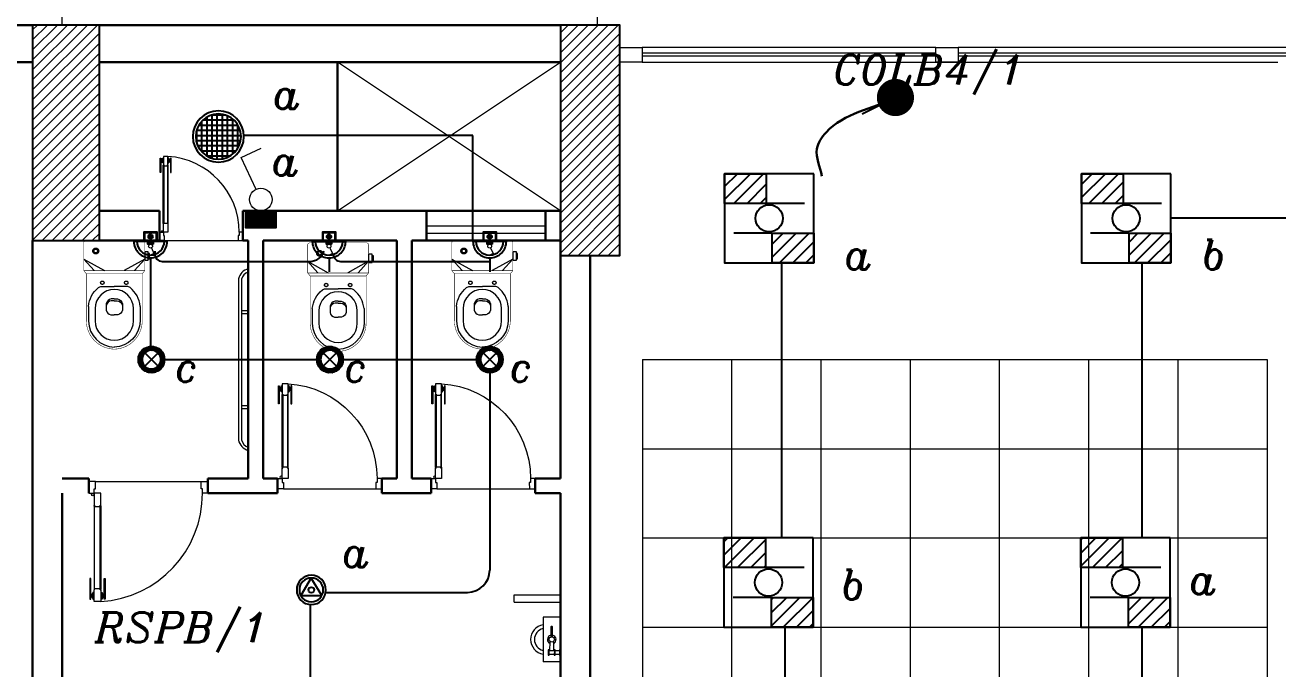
# Model space of a CAD drawing. Extents: x 990 to 1091, y 469 to 823.
# Drawn here: x 1013.94 to 1022.37, y 626.58 to 630.91 of the extents above; entities that cross this region are included whole.
import ezdxf

# ---------------------------------------------------------------- set-up
doc = ezdxf.new("R2010")
doc.units = 0
doc.header["$MEASUREMENT"] = 0
for name, pattern in [('CENTERX2', [4, 2.5, -0.5, 0.5, -0.5]), ('DASHED', [19.05, 12.7, -6.35]), ('DASHED2', [0.375, 0.25, -0.125])]:
    doc.linetypes.add(name, pattern=pattern)
doc.layers.get('0').update_dxf_attribs({"color": 252, "linetype": 'CONTINUOUS', "lineweight": 30})
for name, color, linetype, lineweight in [('axis', 252, 'CENTERX2', 5), ('Column', 252, 'CONTINUOUS', 25), ('DOOR', 252, 'CONTINUOUS', 9), ('elev', 252, 'CONTINUOUS', 9), ('Elevation', 252, 'CONTINUOUS', 18), ('Furn', 252, 'CONTINUOUS', 9), ('hatch', 252, 'CONTINUOUS', 9), ('LIGHT 2', 252, 'CONTINUOUS', 9), ('Wall', 252, 'CONTINUOUS', 30), ('WINDOW', 252, 'CONTINUOUS', 5)]:
    doc.layers.add(name, color=color, linetype=linetype, lineweight=lineweight)
for name, color, linetype in [('E-LIGHTING', 2, 'CONTINUOUS'), ('E-SWITCHES', 4, 'CONTINUOUS'), ('E-WIRING', 3, 'CONTINUOUS'), ('TEXT-ELC', 3, 'CONTINUOUS')]:
    doc.layers.add(name, color=color, linetype=linetype)
doc.styles.add('ROMANS', font='italic8.shx')
doc.dimstyles.get("Standard").update_dxf_attribs({"dimtxt": 0.12, "dimasz": 0.05, "dimexe": 0.18, "dimexo": 0.0625, "dimgap": 0.09, "dimtad": 0, "dimtih": 1, "dimtoh": 1, "dimzin": 0, "dimdsep": 46, "dimtxsty": 'Standard', "dimblk": 'DOT', "dimcen": 0.09, "dimadec": 0, "dimazin": 0, "dimtfac": 1, "dimtofl": 0, "dimtmove": 0, "dimatfit": 3, "dimldrblk": 'DOT', "dimfxl": 1, "dimtolj": 1, "dimtzin": 0, "dimarcsym": 0})
pattern_1 = [(45, (1236.54897, 293.53938), (-0.0336759605, 0.0336759605), [])]

# ---------------------------------------------------------------- blocks, each defined once
blk = doc.blocks.new('gfhh')
at = {"layer": 'Furn'}
for p, q in [((-7.3499, -128.8201), (-7.6484, -128.8426)), ((-7.6396, -128.959), (-7.6484, -128.8426)), ((-7.5659, -128.8715), (-7.6009, -128.8741)), ((-7.6009, -128.8741), (-7.6004, -128.88)), ((-7.6004, -128.88), (-7.5655, -128.8773)), ((-7.5946, -128.8795), (-7.592, -128.9145)), ((-7.5687, -128.9127), (-7.5713, -128.8778)), ((-7.5709, -128.8836), (-7.5082, -128.8789)), ((-7.5063, -128.9021), (-7.5691, -128.9069)), ((-7.5655, -128.8773), (-7.5659, -128.8715)), ((-7.4132, -128.8776), (-7.4784, -128.8825)), ((-7.4775, -128.8941), (-7.4123, -128.8892)), ((-7.3405, -128.9363), (-7.3493, -128.8199)), ((-7.6396, -128.959), (-7.3405, -128.9363)), ((-7.554, -128.9526), (-7.6005, -128.9561)), ((-7.5628, -128.9123), (-7.5978, -128.9149)), ((-7.5978, -128.9149), (-7.5973, -128.9207)), ((-7.5973, -128.9207), (-7.5624, -128.9181)), ((-7.5602, -128.9472), (-7.5952, -128.9498)), ((-7.5915, -128.9203), (-7.5893, -128.9494)), ((-7.566, -128.9476), (-7.5682, -128.9185)), ((-7.5624, -128.9181), (-7.5628, -128.9123))]:
    blk.add_line(p, q, dxfattribs=at)
blk.add_circle((-7.4943, -128.8895), 0.0175, dxfattribs=at)
for centre, radius, start, end in [((-7.4974, -128.8479), 0.1001, 14.03882, 174.74712), ((-7.4974, -128.8479), 0.0751, 17.14602, 171.50722), ((-7.4943, -128.8895), 0.0292, 16.18252, 160.89252), ((-7.4943, -128.8895), 0.0292, 207.15669, 352.88322), ((-7.4128, -128.8834), 0.00584, 274.30622, 94.30622), ((-7.5944, -128.9559), 0.0061, 96.71462, 181.89782), ((-7.56, -128.9533), 0.0061, 6.71462, 91.89782)]:
    blk.add_arc(centre, radius, start, end, dxfattribs=at)
blk = doc.blocks.new('A$C5C187BFD')
at = {"layer": 'Furn'}
for points in [[(0.0335, 0.1794), (0.0584, 0.1794), (0.0584, 0.1897), (0.0335, 0.1897)], [(0.0384, 0.1897), (0.0541, 0.1897), (0.0541, 0.1934), (0.0384, 0.1934)]]:
    blk.add_lwpolyline(points, close=True, dxfattribs=at)
at = {"layer": 'Furn', "const_width": 0.0014}
for points in [[(0.0978, 0.09), (0.0978, 0.1719), (0.0887, 0.1794), (0.0074, 0.1794, 0.463455), (0.0007, 0.1715), (0.0007, 0.09)], [(0.0978, 0.1719), (0.2367, 0.1719, -0.40227), (0.3187, 0.09)], [(0.0978, 0.09), (0.0978, 0.0082), (0.0887, 0.0007), (0.0074, 0.0007, -0.463455), (0.0007, 0.0086), (0.0007, 0.09)], [(0.0978, 0.0082), (0.2367, 0.0082, 0.40227), (0.3187, 0.09)]]:
    blk.add_lwpolyline(points, format="xyb", dxfattribs=at)
at = {"layer": 'Furn'}
for points in [[(0.0887, 0.1491), (0.0547, 0.1794), (0.0887, 0.1188)], [(0.1962, 0.1139), (0.1962, 0.114)], [(0.0887, 0.031), (0.0547, 0.0007), (0.0887, 0.0613)], [(0.1962, 0.0662), (0.1962, 0.0661)]]:
    blk.add_lwpolyline(points, dxfattribs=at)
at = {"layer": 'Furn', "const_width": 0.0014}
for points in [[(0.0887, 0.1794), (0.0887, 0.09)], [(0.0887, 0.0007), (0.0887, 0.09)]]:
    blk.add_lwpolyline(points, dxfattribs=at)
at = {"layer": 'Furn'}
for points in [[(0.1933, 0.1658, 0.198896), (0.1382, 0.1363, 0.197766), (0.1352, 0.1272), (0.1352, 0.09)], [(0.1933, 0.1658), (0.2366, 0.1658, -0.402045), (0.3125, 0.0899)], [(0.1717, 0.09), (0.1717, 0.0991, -0.300542), (0.1858, 0.1136), (0.2044, 0.1136, -0.297055), (0.2185, 0.1002), (0.2185, 0.09)], [(0.1769, 0.09), (0.1769, 0.0987, -0.279178), (0.1895, 0.1136, -1.386683)], [(0.1933, 0.0143, -0.198896), (0.1382, 0.0438, -0.197766), (0.1352, 0.0529), (0.1352, 0.09)], [(0.1717, 0.09), (0.1717, 0.081, 0.300542), (0.1858, 0.0665), (0.2044, 0.0665, 0.297055), (0.2185, 0.0798), (0.2185, 0.09)], [(0.1769, 0.09), (0.1769, 0.0813, 0.279178), (0.1895, 0.0665, 1.386683)], [(0.1933, 0.0143), (0.2366, 0.0143, 0.402045), (0.3125, 0.0902)]]:
    blk.add_lwpolyline(points, format="xyb", dxfattribs=at)
blk.add_lwpolyline([(0.2, 0.0338), (0.2362, 0.0338, 1), (0.2362, 0.1462), (0.2, 0.1462, 1)], format="xyb", close=True, dxfattribs=at)
at = {"layer": 'Furn', "linetype": 'DASHED2'}
for centre, radius in [((0.1241, 0.1251), 0.00494), ((0.0312, 0.0358), 0.00853), ((0.0312, 0.0358), 0.00538), ((0.1241, 0.055), 0.00494)]:
    blk.add_circle(centre, radius, dxfattribs=at)
blk = doc.blocks.new('d5')
at = {"layer": 'DOOR'}
for p, q in [((94.4132, -72.6216), (94.4132, -72.0617)), ((94.4171, -72.0617), (94.4171, -72.6216)), ((94.4545, -72.0617), (94.4545, -72.6216)), ((94.4584, -72.6216), (94.4584, -72.0617)), ((94.4491, -72.7861), (93.738, -72.7861))]:
    blk.add_line(p, q, dxfattribs=at)
for points in [[(94.3909, -72.1329), (94.3845, -72.1329), (94.3845, -71.995), (94.3909, -71.995)], [(94.4002, -72.0093), (94.3951, -72.0093), (94.3951, -72.0255), (94.4002, -72.0255)], [(94.4545, -72.0573), (94.4545, -72.0661), (94.4171, -72.0661), (94.4171, -72.0573), (94.4136, -72.0573), (94.4136, -71.9773), (94.4136, -71.9773), (94.458, -71.9773), (94.458, -72.0573)], [(94.4713, -72.0093), (94.4765, -72.0093), (94.4765, -72.0255), (94.4713, -72.0255)], [(94.4807, -72.1329), (94.4871, -72.1329), (94.4871, -71.995), (94.4807, -71.995)], [(94.4545, -72.6261), (94.4545, -72.6172), (94.4171, -72.6172), (94.4171, -72.6261), (94.4136, -72.6261), (94.4136, -72.7061), (94.4136, -72.7061), (94.458, -72.7061), (94.458, -72.6261)], [(93.6936, -72.7861), (93.6936, -72.7061), (93.7292, -72.7061), (93.7292, -72.7364), (93.7381, -72.7364), (93.738, -72.7861)], [(94.4936, -72.7861), (94.4936, -72.7061), (94.458, -72.7061), (94.458, -72.7364), (94.4491, -72.7364), (94.4491, -72.7861)]]:
    blk.add_lwpolyline(points, close=True, dxfattribs=at)
for points in [[(94.3909, -72.0095, -1), (94.3951, -72.0095), (94.3951, -72.0095), (94.3951, -72.0252), (94.3951, -72.0252, -1), (94.3909, -72.0252), (94.3909, -72.0252)], [(94.4807, -72.0095, 1), (94.4765, -72.0095), (94.4765, -72.0095), (94.4765, -72.0252), (94.4765, -72.0252, 1), (94.4807, -72.0252), (94.4807, -72.0252)], [(94.4171, -72.0657), (94.4171, -72.0657, -1), (94.4171, -72.0577)], [(94.4545, -72.0657), (94.4545, -72.0657, 1), (94.4545, -72.0577)], [(94.4171, -72.6177), (94.4171, -72.6177, 1), (94.4171, -72.6256)], [(94.4545, -72.6177), (94.4545, -72.6177, -1), (94.4545, -72.6256)]]:
    blk.add_lwpolyline(points, format="xyb", close=True, dxfattribs=at)
for points in [[(94.4047, -72.0312), (94.4002, -72.0312), (94.4002, -72.0036), (94.4047, -72.0036)], [(94.4136, -72.0395), (94.4047, -72.0395), (94.4047, -71.995), (94.4136, -71.995)], [(94.458, -72.0395), (94.4669, -72.0395), (94.4669, -71.995), (94.458, -71.995)], [(94.4669, -72.0312), (94.4713, -72.0312), (94.4713, -72.0036), (94.4669, -72.0036)]]:
    blk.add_lwpolyline(points, dxfattribs=at)
blk.add_circle((94.4669, -72.6972), 0.00889, dxfattribs=at)
blk.add_arc((94.4595, -72.7061), 0.7302, 93.60232, 180, dxfattribs=at)
blk = doc.blocks.new('A$C11ED6BD5')
at = {"layer": 'axis', "color": 0, "ltscale": 0.3}
for p, q in [((-43.85, 22.2), (-43.85, 24.2638)), ((-40.25, 22.2), (-40.25, 24.2638))]:
    blk.add_line(p, q, dxfattribs=at)
blk = doc.blocks.new('SOCKET WITH SWITCH')
at = {"layer": 'E-SWITCHES'}
h = blk.add_hatch(dxfattribs=at)
h.set_pattern_fill('ANSI37', scale=0.013169, angle=-0.01096, style=0)
h.set_pattern_definition([(44.98904, (-103.227853, -146.4244675), (-0.00116374538, 0.0011641907), []), (134.98904, (-103.227853, -146.4244675), (-0.0011641907, -0.00116374538), [])])
h.paths.add_polyline_path([(-95.5096, -110.8386, -0.000676), (-95.5096, -110.8386), (-95.528, -110.8386), (-95.528, -110.8597), (-95.4912, -110.8597), (-95.4912, -110.8386)])
blk.add_hatch(color=2, dxfattribs=at).paths.add_polyline_path([(-95.4938, -110.8927, 1), (-95.5254, -110.8927, 1)])
at = {"layer": 'E-SWITCHES', "color": 2}
for p, q in [((-95.5096, -110.7406), (-95.5096, -110.6421)), ((-95.3905, -110.8597), (-95.6287, -110.8597))]:
    blk.add_line(p, q, dxfattribs=at)
at = {"layer": 'E-SWITCHES', "lineweight": 15}
for p, q in [((-95.534, -110.7727), (-95.5096, -110.7612)), ((-95.5155, -110.8121), (-95.534, -110.7727))]:
    blk.add_line(p, q, dxfattribs=at)
at = {"layer": 'E-SWITCHES', "color": 2}
for points in [[(-95.5547, -110.8597), (-95.4645, -110.8597), (-95.4645, -110.9258), (-95.5547, -110.9258)], [(-95.5503, -110.864), (-95.4689, -110.864), (-95.4689, -110.9214), (-95.5503, -110.9214)]]:
    blk.add_lwpolyline(points, close=True, dxfattribs=at)
at = {"layer": 'E-SWITCHES'}
blk.add_lwpolyline([(-95.528, -110.8386), (-95.4912, -110.8386), (-95.4912, -110.8597), (-95.528, -110.8597)], close=True, dxfattribs=at)
at = {"layer": 'E-SWITCHES', "lineweight": 15}
blk.add_circle((-95.5096, -110.8247), 0.0139, dxfattribs=at)
at = {"layer": 'E-SWITCHES', "color": 2}
blk.add_circle((-95.5096, -110.8927), 0.0158, dxfattribs=at)
at = {"layer": 'E-SWITCHES', "color": 7, "linetype": 'DASHED'}
blk.add_arc((-95.5096, -110.8597), 0.1191, 0, 180, dxfattribs=at)
at = {"layer": 'E-SWITCHES', "color": 2}
blk.add_arc((-95.5096, -110.8597), 0.0985, 0, 180, dxfattribs=at)
blk = doc.blocks.new('1X26 W')
at = {"layer": 'E-LIGHTING', "color": 1}
for p, q in [((340715.2, 2316221.7), (340639, 2316096.5)), ((340791.1, 2316096.6), (340715.2, 2316221.4)), ((340639, 2316096.5), (340791.3, 2316096.5))]:
    blk.add_line(p, q, dxfattribs=at)
at = {"layer": 'E-LIGHTING', "color": 7}
blk.add_circle((340715.2, 2316135.9), 20.4, dxfattribs=at)
at = {"layer": 'E-LIGHTING', "color": 3, "extrusion": (0, 0, -1)}
blk.add_ellipse((340715.2, 2316135.9), major_axis=(-74.2, 74.2), ratio=1, start_param=5.497787, end_param=11.780972, dxfattribs=at)
at = {"layer": 'E-LIGHTING', "color": 2, "extrusion": (0, 0, -1)}
blk.add_ellipse((340715.2, 2316135.9), major_axis=(60.6, 60.6), ratio=1, start_param=3.926991, end_param=10.210176, dxfattribs=at)
blk = doc.blocks.new('Spot-26')
at = {"layer": 'E-LIGHTING'}
h = blk.add_hatch(dxfattribs=at)
h.set_pattern_fill('BRSTONE', color=81, scale=0.1, style=0)
h.paths.add_polyline_path([(-0.342, 0, 1), (0.342, 0, 1)])
h.paths.add_polyline_path([(-0.173, -0.173, -0.414214), (-0.173, 0.173, -2.414214)], flags=16)
at = {"layer": 'E-LIGHTING', "color": 2}
for p, q in [((-0.173, 0.173), (0.173, -0.173)), ((-0.173, -0.173), (0.173, 0.173))]:
    blk.add_line(p, q, dxfattribs=at)
at = {"layer": 'E-LIGHTING', "color": 6}
blk.add_circle((0, 0), 0.342, dxfattribs=at)
at = {"layer": 'E-LIGHTING', "color": 1}
for start, end in [(135, 225), (225, 135)]:
    blk.add_arc((0, 0), 0.245, start, end, dxfattribs=at)
blk = doc.blocks.new('SPOT-20')
at = {"layer": 'E-LIGHTING', "linetype": 'Continuous'}
h = blk.add_hatch(dxfattribs=at)
h.set_pattern_fill('ANSI37', scale=0.4, style=0)
h.paths.add_polyline_path([(-0.22, 0, 1), (0.22, 0, 1)])
at = {"layer": 'E-LIGHTING', "color": 1}
blk.add_circle((0, 0), 0.249, dxfattribs=at)
at = {"layer": 'E-LIGHTING', "color": 7}
blk.add_circle((0, 0), 0.22, dxfattribs=at)
blk = doc.blocks.new('_Dot')
at = {"color": 0, "linetype": 'ByBlock', "lineweight": -2}
blk.add_line((-0.5, 0), (-1, 0), dxfattribs=at)
at = {"color": 0, "linetype": 'ByBlock', "const_width": 0.5}
blk.add_lwpolyline([(-0.25, 0, 1), (0.25, 0, 1)], format="xyb", close=True, dxfattribs=at)
blk = doc.blocks.new('E-F-1')
at = {"layer": 'E-LIGHTING', "linetype": 'ByBlock'}
h = blk.add_hatch(dxfattribs=at)
h.set_pattern_fill('ANSI31', color=21, scale=0.5, style=0)
h.paths.add_polyline_path([(-0.02, 0.1), (-0.3, 0.1), (-0.3, 0.3), (-0.02, 0.3)])
h = blk.add_hatch(dxfattribs=at)
h.set_pattern_fill('ANSI31', color=21, scale=0.5, style=0)
h.paths.add_polyline_path([(0.02, -0.1), (0.3, -0.1), (0.3, -0.3), (0.02, -0.3)])
at = {"layer": 'E-LIGHTING', "color": 5}
for p, q in [((0.2385, 0.1), (-0.02, 0.1)), ((0.02, -0.1), (-0.2385, -0.1))]:
    blk.add_line(p, q, dxfattribs=at)
at = {"layer": 'E-LIGHTING', "color": 2, "linetype": 'ByBlock'}
blk.add_lwpolyline([(0.3, 0.3), (-0.3, 0.3), (-0.3, -0.3), (0.3, -0.3)], close=True, dxfattribs=at)
at = {"layer": 'E-LIGHTING', "color": 1, "linetype": 'ByBlock'}
for points in [[(-0.02, 0.1), (-0.3, 0.1), (-0.3, 0.3), (-0.02, 0.3)], [(0.02, -0.1), (0.3, -0.1), (0.3, -0.3), (0.02, -0.3)]]:
    blk.add_lwpolyline(points, close=True, dxfattribs=at)
at = {"layer": 'E-LIGHTING', "color": 2}
blk.add_circle((0, 0), 0.0914, dxfattribs=at)
blk = doc.blocks.new('SW2')
at = {"layer": 'E-SWITCHES'}
h = blk.add_hatch(dxfattribs=at)
h.set_pattern_fill('ANSI37', scale=0.1, style=0)
h.paths.add_polyline_path([(58.558, 270.24, -0.000676), (58.558, 270.24), (58.419, 270.24), (58.419, 270.08), (58.698, 270.08), (58.698, 270.24)])
at = {"layer": 'E-SWITCHES', "lineweight": 15}
for p, q in [((58.373, 270.74), (58.563, 270.83)), ((58.513, 270.442), (58.373, 270.74))]:
    blk.add_line(p, q, dxfattribs=at)
at = {"layer": 'E-SWITCHES'}
blk.add_lwpolyline([(58.419, 270.24), (58.698, 270.24), (58.698, 270.08), (58.419, 270.08)], close=True, dxfattribs=at)
at = {"layer": 'E-SWITCHES', "lineweight": 15}
blk.add_circle((58.558, 270.346), 0.106, dxfattribs=at)

msp = doc.modelspace()

# ---------------------------------------------------------------- hatches: boundary and pattern name
at = {"layer": 'hatch'}
h = msp.add_hatch(dxfattribs=at)
h.set_pattern_fill('ANSI31', color=256, scale=0.015, style=0)
h.set_pattern_definition(pattern_1)
h.paths.add_polyline_path([(1013.9918, 629.4614), (1014.4418, 629.4614), (1014.4418, 630.9114), (1013.9918, 630.9114)])
h = msp.add_hatch(dxfattribs=at)
h.set_pattern_fill('ANSI31', color=256, scale=0.015, style=0)
h.set_pattern_definition(pattern_1)
h.paths.add_polyline_path([(1017.5418, 629.3614), (1017.9418, 629.3614), (1017.9418, 630.9114), (1017.5418, 630.9114)])

# ---------------------------------------------------------------- linework, layer by layer
at = {"layer": 'Column'}
for points in [[(1013.9918, 629.4614), (1014.4418, 629.4614), (1014.4418, 630.9114), (1013.9918, 630.9114)], [(1013.9918, 629.4614), (1014.4418, 629.4614), (1014.4418, 630.9114), (1013.9918, 630.9114)], [(1017.5418, 629.3614), (1017.9418, 629.3614), (1017.9418, 630.9114), (1017.5418, 630.9114)], [(1017.5418, 629.3614), (1017.9418, 629.3614), (1017.9418, 630.9114), (1017.5418, 630.9114)]]:
    msp.add_lwpolyline(points, close=True, dxfattribs=at)
at = {"layer": 'DOOR'}
for p, q in [((1014.8715, 629.5765), (1014.8715, 629.9685)), ((1014.8743, 629.9685), (1014.8743, 629.5765)), ((1014.9004, 629.9685), (1014.9004, 629.5765)), ((1014.9032, 629.5765), (1014.9032, 629.9685)), ((1014.878, 629.4614), (1015.3758, 629.4614)), ((1014.4152, 627.8414), (1015.1263, 627.8414)), ((1014.4152, 627.8414), (1015.1263, 627.8414)), ((1014.4059, 627.677), (1014.4059, 627.1171)), ((1014.4059, 627.677), (1014.4059, 627.1171)), ((1014.4098, 627.1171), (1014.4098, 627.677)), ((1014.4098, 627.1171), (1014.4098, 627.677)), ((1014.4472, 627.1171), (1014.4472, 627.677)), ((1014.4472, 627.1171), (1014.4472, 627.677)), ((1014.4511, 627.677), (1014.4511, 627.1171)), ((1014.4511, 627.677), (1014.4511, 627.1171))]:
    msp.add_line(p, q, dxfattribs=at)
for points in [[(1014.8743, 629.9716), (1014.8743, 629.9654), (1014.9004, 629.9654), (1014.9004, 629.9716), (1014.9029, 629.9716), (1014.9029, 630.0276), (1014.9029, 630.0276), (1014.8718, 630.0276), (1014.8718, 629.9716)], [(1014.8559, 629.9186), (1014.8514, 629.9186), (1014.8514, 630.0152), (1014.8559, 630.0152)], [(1014.8625, 630.0052), (1014.8589, 630.0052), (1014.8589, 629.9939), (1014.8625, 629.9939)], [(1014.9122, 630.0052), (1014.9158, 630.0052), (1014.9158, 629.9939), (1014.9122, 629.9939)], [(1014.9188, 629.9186), (1014.9233, 629.9186), (1014.9233, 630.0152), (1014.9188, 630.0152)], [(1014.8469, 629.4614), (1014.8469, 629.5174), (1014.8718, 629.5174), (1014.8718, 629.4962), (1014.878, 629.4962), (1014.878, 629.4614)], [(1014.8743, 629.5734), (1014.8743, 629.5797), (1014.9004, 629.5797), (1014.9004, 629.5734), (1014.9029, 629.5734), (1014.9029, 629.5174), (1014.9029, 629.5174), (1014.8718, 629.5174), (1014.8718, 629.5734)], [(1015.4069, 629.4614), (1015.4069, 629.5174), (1015.3819, 629.5174), (1015.3819, 629.4962), (1015.3757, 629.4962), (1015.3758, 629.4614)], [(1014.3707, 627.8414), (1014.3707, 627.7614), (1014.4063, 627.7614), (1014.4063, 627.7918), (1014.4152, 627.7918), (1014.4152, 627.8414)], [(1014.3707, 627.8414), (1014.3707, 627.7614), (1014.4063, 627.7614), (1014.4063, 627.7918), (1014.4152, 627.7918), (1014.4152, 627.8414)], [(1015.1707, 627.8414), (1015.1707, 627.7614), (1015.1351, 627.7614), (1015.1351, 627.7918), (1015.1262, 627.7918), (1015.1263, 627.8414)], [(1015.1707, 627.8414), (1015.1707, 627.7614), (1015.1351, 627.7614), (1015.1351, 627.7918), (1015.1262, 627.7918), (1015.1263, 627.8414)], [(1014.4098, 627.6815), (1014.4098, 627.6726), (1014.4472, 627.6726), (1014.4472, 627.6815), (1014.4507, 627.6815), (1014.4507, 627.7614), (1014.4507, 627.7614), (1014.4063, 627.7614), (1014.4063, 627.6815)], [(1014.4098, 627.6815), (1014.4098, 627.6726), (1014.4472, 627.6726), (1014.4472, 627.6815), (1014.4507, 627.6815), (1014.4507, 627.7614), (1014.4507, 627.7614), (1014.4063, 627.7614), (1014.4063, 627.6815)], [(1014.3836, 627.1883), (1014.3771, 627.1883), (1014.3771, 627.0504), (1014.3836, 627.0504)], [(1014.3836, 627.1883), (1014.3771, 627.1883), (1014.3771, 627.0504), (1014.3836, 627.0504)], [(1014.4734, 627.1883), (1014.4798, 627.1883), (1014.4798, 627.0504), (1014.4734, 627.0504)], [(1014.4734, 627.1883), (1014.4798, 627.1883), (1014.4798, 627.0504), (1014.4734, 627.0504)], [(1014.3929, 627.0647), (1014.3878, 627.0647), (1014.3878, 627.0809), (1014.3929, 627.0809)], [(1014.3929, 627.0647), (1014.3878, 627.0647), (1014.3878, 627.0809), (1014.3929, 627.0809)], [(1014.4098, 627.1126), (1014.4098, 627.1215), (1014.4472, 627.1215), (1014.4472, 627.1126), (1014.4507, 627.1126), (1014.4507, 627.0327), (1014.4507, 627.0327), (1014.4063, 627.0327), (1014.4063, 627.1126)], [(1014.4098, 627.1126), (1014.4098, 627.1215), (1014.4472, 627.1215), (1014.4472, 627.1126), (1014.4507, 627.1126), (1014.4507, 627.0327), (1014.4507, 627.0327), (1014.4063, 627.0327), (1014.4063, 627.1126)], [(1014.464, 627.0647), (1014.4692, 627.0647), (1014.4692, 627.0809), (1014.464, 627.0809)], [(1014.464, 627.0647), (1014.4692, 627.0647), (1014.4692, 627.0809), (1014.464, 627.0809)]]:
    msp.add_lwpolyline(points, close=True, dxfattribs=at)
for points in [[(1014.8559, 630.005, -1), (1014.8589, 630.005), (1014.8589, 630.005), (1014.8589, 629.994), (1014.8589, 629.994, -1), (1014.8559, 629.994), (1014.8559, 629.994)], [(1014.8743, 629.9657), (1014.8743, 629.9657, -1), (1014.8743, 629.9713)], [(1014.9004, 629.9657), (1014.9004, 629.9657, 1), (1014.9004, 629.9713)], [(1014.9188, 630.005, 1), (1014.9158, 630.005), (1014.9158, 630.005), (1014.9158, 629.994), (1014.9158, 629.994, 1), (1014.9188, 629.994), (1014.9188, 629.994)], [(1014.8743, 629.5793), (1014.8743, 629.5793, 1), (1014.8743, 629.5738)], [(1014.9004, 629.5793), (1014.9004, 629.5793, -1), (1014.9004, 629.5738)], [(1014.4098, 627.673), (1014.4098, 627.673, -1), (1014.4098, 627.681)], [(1014.4098, 627.673), (1014.4098, 627.673, -1), (1014.4098, 627.681)], [(1014.4472, 627.673), (1014.4472, 627.673, 1), (1014.4472, 627.681)], [(1014.4472, 627.673), (1014.4472, 627.673, 1), (1014.4472, 627.681)], [(1014.3836, 627.0649, 1), (1014.3878, 627.0649), (1014.3878, 627.0649), (1014.3878, 627.0806), (1014.3878, 627.0806, 1), (1014.3836, 627.0806), (1014.3836, 627.0806)], [(1014.3836, 627.0649, 1), (1014.3878, 627.0649), (1014.3878, 627.0649), (1014.3878, 627.0806), (1014.3878, 627.0806, 1), (1014.3836, 627.0806), (1014.3836, 627.0806)], [(1014.4098, 627.1211), (1014.4098, 627.1211, 1), (1014.4098, 627.1131)], [(1014.4098, 627.1211), (1014.4098, 627.1211, 1), (1014.4098, 627.1131)], [(1014.4472, 627.1211), (1014.4472, 627.1211, -1), (1014.4472, 627.1131)], [(1014.4472, 627.1211), (1014.4472, 627.1211, -1), (1014.4472, 627.1131)], [(1014.4734, 627.0649, -1), (1014.4692, 627.0649), (1014.4692, 627.0649), (1014.4692, 627.0806), (1014.4692, 627.0806, -1), (1014.4734, 627.0806), (1014.4734, 627.0806)], [(1014.4734, 627.0649, -1), (1014.4692, 627.0649), (1014.4692, 627.0649), (1014.4692, 627.0806), (1014.4692, 627.0806, -1), (1014.4734, 627.0806), (1014.4734, 627.0806)]]:
    msp.add_lwpolyline(points, format="xyb", close=True, dxfattribs=at)
for points in [[(1014.8656, 629.9899), (1014.8625, 629.9899), (1014.8625, 630.0092), (1014.8656, 630.0092)], [(1014.8718, 629.984), (1014.8656, 629.984), (1014.8656, 630.0152), (1014.8718, 630.0152)], [(1014.9029, 629.984), (1014.9091, 629.984), (1014.9091, 630.0152), (1014.9029, 630.0152)], [(1014.9091, 629.9899), (1014.9122, 629.9899), (1014.9122, 630.0092), (1014.9091, 630.0092)], [(1014.3974, 627.0866), (1014.3929, 627.0866), (1014.3929, 627.059), (1014.3974, 627.059)], [(1014.3974, 627.0866), (1014.3929, 627.0866), (1014.3929, 627.059), (1014.3974, 627.059)], [(1014.4063, 627.0949), (1014.3974, 627.0949), (1014.3974, 627.0504), (1014.4063, 627.0504)], [(1014.4063, 627.0949), (1014.3974, 627.0949), (1014.3974, 627.0504), (1014.4063, 627.0504)], [(1014.4507, 627.0949), (1014.4596, 627.0949), (1014.4596, 627.0504), (1014.4507, 627.0504)], [(1014.4507, 627.0949), (1014.4596, 627.0949), (1014.4596, 627.0504), (1014.4507, 627.0504)], [(1014.4596, 627.0866), (1014.464, 627.0866), (1014.464, 627.059), (1014.4596, 627.059)], [(1014.4596, 627.0866), (1014.464, 627.0866), (1014.464, 627.059), (1014.4596, 627.059)]]:
    msp.add_lwpolyline(points, dxfattribs=at)
for centre, radius in [((1014.8656, 629.5237), 0.00622), ((1014.3974, 627.7526), 0.00889), ((1014.3974, 627.7526), 0.00889)]:
    msp.add_circle(centre, radius, dxfattribs=at)
for centre, radius, start, end in [((1014.8708, 629.5174), 0.5112, 360, 86.39768), ((1014.4048, 627.7614), 0.7302, 273.60232, 0), ((1014.4048, 627.7614), 0.7302, 273.60232, 0)]:
    msp.add_arc(centre, radius, start, end, dxfattribs=at)
at = {"layer": 'E-WIRING', "color": 3}
for p, q in [((1016.9537, 630.1675), (1015.4131, 630.1675)), ((1016.9537, 629.4573), (1016.9537, 630.1675)), ((1023.4456, 629.6114), (1021.6456, 629.6114))]:
    msp.add_line(p, q, dxfattribs=at)
at = {"layer": 'E-WIRING', "linetype": 'Continuous'}
for p, q in [((1014.8141, 629.3893), (1014.8141, 629.3717)), ((1014.7863, 629.3217), (1014.7863, 628.7494)), ((1014.8641, 629.3217), (1015.8574, 629.3217)), ((1016.0641, 629.3217), (1017.0662, 629.3217)), ((1019.0309, 627.4574), (1019.0309, 629.3115)), ((1021.4509, 629.3114), (1021.4509, 627.4614)), ((1014.88, 628.6614), (1015.9037, 628.6614)), ((1016.08, 628.6614), (1016.9786, 628.6614)), ((1017.0668, 628.5732), (1017.0668, 627.2449)), ((1015.9639, 627.0949), (1016.9168, 627.0949)), ((1015.8617, 625.7097), (1015.8617, 627.0131)), ((1019.0509, 626.8574), (1019.0509, 625.0614)), ((1021.4509, 626.8614), (1021.4509, 625.0615))]:
    msp.add_line(p, q, dxfattribs=at)
for centre, radius, start, end in [((1014.8641, 629.3717), 0.05, 180, 269.99991), ((1015.8574, 629.4217), 0.1, 269.99991, 342.35748), ((1016.0641, 629.3717), 0.05, 180, 270), ((1016.9168, 627.2449), 0.15, 270, 0)]:
    msp.add_arc(centre, radius, start, end, dxfattribs=at)
at = {"layer": 'elev', "linetype": 'Continuous'}
for p, q in [((1018.0933, 628.6614), (1018.0933, 623.2614)), ((1018.0933, 628.6614), (1022.2933, 628.6614)), ((1018.6933, 628.6614), (1018.6933, 623.2614)), ((1019.2933, 628.6614), (1019.2933, 623.2614)), ((1019.8933, 628.6614), (1019.8933, 623.2614)), ((1020.4933, 628.6614), (1020.4933, 623.2614)), ((1021.0933, 628.6614), (1021.0933, 623.2614)), ((1021.6933, 628.6614), (1021.6933, 623.2614)), ((1022.2933, 628.6614), (1022.2933, 623.2614)), ((1018.0933, 628.0614), (1022.2933, 628.0614)), ((1018.0933, 627.4614), (1022.2933, 627.4614)), ((1018.0933, 626.8614), (1022.2933, 626.8614))]:
    msp.add_line(p, q, dxfattribs=at)
for points in [[(1017.9418, 630.7614), (1018.0918, 630.7614), (1018.0918, 630.6614), (1017.9418, 630.6614)], [(1017.9418, 630.7614), (1018.0918, 630.7614), (1018.0918, 630.6614), (1017.9418, 630.6614)], [(1017.9418, 630.7614), (1018.0918, 630.7614), (1018.0918, 630.6614), (1017.9418, 630.6614)], [(1017.9418, 630.7614), (1018.0918, 630.7614), (1018.0918, 630.6614), (1017.9418, 630.6614)], [(1020.0668, 630.7614), (1020.2168, 630.7614), (1020.2168, 630.6614), (1020.0668, 630.6614)], [(1020.0668, 630.7614), (1020.2168, 630.7614), (1020.2168, 630.6614), (1020.0668, 630.6614)], [(1020.0668, 630.7614), (1020.2168, 630.7614), (1020.2168, 630.6614), (1020.0668, 630.6614)], [(1020.0668, 630.7614), (1020.2168, 630.7614), (1020.2168, 630.6614), (1020.0668, 630.6614)]]:
    msp.add_lwpolyline(points, close=True, dxfattribs=at)
at = {"layer": 'Elevation'}
msp.add_line((1016.6419, 629.6614), (1017.4419, 629.6614), dxfattribs=at)
at = {"layer": 'Furn'}
for p, q in [((1015.3771, 629.2048), (1015.3771, 628.1199)), ((1015.3971, 629.2023), (1015.3971, 628.122)), ((1015.3971, 628.9913), (1015.4419, 628.9913)), ((1015.3971, 628.9713), (1015.4419, 628.9713)), ((1015.3971, 628.353), (1015.4419, 628.353)), ((1015.3971, 628.333), (1015.4419, 628.333))]:
    msp.add_line(p, q, dxfattribs=at)
at = {"layer": 'Furn', "linetype": 'Continuous'}
for p, q in [((1017.2306, 627.0784), (1017.5418, 627.0784)), ((1017.2306, 627.0284), (1017.2306, 627.0784)), ((1017.2306, 627.0284), (1017.5418, 627.0284))]:
    msp.add_line(p, q, dxfattribs=at)
at = {"layer": 'Furn'}
for centre, radius, start, end in [((1015.4657, 629.1839), 0.091, 105.18015, 166.75203), ((1015.4657, 629.1839), 0.071, 109.61221, 164.99146), ((1015.4664, 628.1374), 0.091, 191.06785, 254.34359), ((1015.4664, 628.1374), 0.071, 192.53628, 249.7618)]:
    msp.add_arc(centre, radius, start, end, dxfattribs=at)
at = {"layer": 'hatch'}
for p, q in [((1016.0419, 629.6616), (1017.5418, 630.6614)), ((1017.5418, 629.6614), (1016.0419, 630.6614))]:
    msp.add_line(p, q, dxfattribs=at)
at = {"layer": 'Wall', "linetype": 'Continuous'}
for p, q in [((1013.9918, 630.9114), (1013.8418, 630.9114)), ((1017.5418, 630.9114), (1014.4418, 630.9114)), ((1013.8418, 630.6614), (1013.9918, 630.6614)), ((1014.4418, 630.6614), (1017.5418, 630.6614)), ((1016.0419, 629.6616), (1016.0419, 630.6614)), ((1014.8469, 629.6619), (1014.4418, 629.662)), ((1014.4418, 629.6614), (1014.8469, 629.6614)), ((1014.8469, 629.4614), (1014.8469, 629.6619)), ((1015.4069, 629.4614), (1015.4069, 629.6618)), ((1015.4069, 629.6614), (1017.5418, 629.6614)), ((1016.6419, 629.6614), (1016.6419, 629.4614)), ((1016.6419, 629.6614), (1016.6419, 629.4614)), ((1017.4419, 629.6614), (1017.4419, 629.4614)), ((1014.8469, 629.4614), (1014.4418, 629.4614)), ((1015.4419, 629.4614), (1015.4069, 629.4614)), ((1015.4419, 627.8614), (1015.4419, 629.4614)), ((1015.5419, 627.8614), (1015.5419, 629.4614)), ((1016.4419, 629.4614), (1015.5419, 629.4614)), ((1016.4419, 627.8614), (1016.4419, 629.4614)), ((1016.5419, 627.8614), (1016.5419, 629.4614)), ((1017.5419, 629.4614), (1016.5419, 629.4614)), ((1017.5419, 627.8614), (1017.5419, 629.4614)), ((1014.3707, 627.8614), (1014.1918, 627.8614)), ((1014.3707, 627.8614), (1014.3707, 627.7614)), ((1014.3707, 627.8614), (1014.3707, 627.7614)), ((1015.4419, 627.8614), (1015.1707, 627.8614)), ((1015.1707, 627.8614), (1015.1707, 627.7614)), ((1015.1707, 627.8614), (1015.1707, 627.7614)), ((1015.6403, 627.8614), (1015.5419, 627.8614)), ((1015.6403, 627.8614), (1015.6403, 627.7614)), ((1016.4419, 627.8614), (1016.3403, 627.8614)), ((1016.3403, 627.8614), (1016.3403, 627.7614)), ((1016.6717, 627.8614), (1016.5419, 627.8614)), ((1016.6717, 627.8614), (1016.6717, 627.7614)), ((1017.3717, 627.8614), (1017.3717, 627.7614)), ((1017.3717, 627.8614), (1017.5419, 627.8614)), ((1015.6403, 627.7614), (1015.1707, 627.7614)), ((1016.6717, 627.7614), (1016.3403, 627.7614)), ((1017.3717, 627.7614), (1017.5419, 627.7614)), ((1017.4717, 627.7614), (1017.5419, 627.7614)), ((1017.5419, 627.6614), (1017.5419, 627.7614)), ((1017.5419, 627.6614), (1017.5419, 627.7614))]:
    msp.add_line(p, q, dxfattribs=at)
for points in [[(1017.5418, 628.0614), (1017.5418, 629.6614), (1016.5918, 629.6614)], [(1013.9918, 622.4614), (1013.9918, 629.4614)], [(1017.7418, 622.4614), (1017.7418, 629.3614)], [(1014.1918, 622.4577), (1014.1918, 627.7614)], [(1017.5418, 624.8614), (1017.5418, 627.7614)]]:
    msp.add_lwpolyline(points, dxfattribs=at)
at = {"layer": 'WINDOW', "linetype": 'Continuous'}
for p, q in [((1020.0668, 630.7614), (1018.0918, 630.7614)), ((1020.0668, 630.7214), (1018.0918, 630.7214)), ((1020.0668, 630.7014), (1018.0918, 630.7014)), ((1022.4668, 630.7614), (1020.2168, 630.7614)), ((1022.4668, 630.7214), (1020.2168, 630.7214)), ((1022.4668, 630.7014), (1020.2168, 630.7014)), ((1018.0918, 630.6614), (1022.3668, 630.6614))]:
    msp.add_line(p, q, dxfattribs=at)
at = {"layer": 'WINDOW'}
for p, q in [((1016.6419, 629.5614), (1017.4419, 629.5614)), ((1016.6419, 629.5114), (1017.4419, 629.5114)), ((1016.6419, 629.4614), (1017.4419, 629.4614))]:
    msp.add_line(p, q, dxfattribs=at)

# ---------------------------------------------------------------- block references
at = {"layer": 'axis'}
msp.add_blockref('A$C11ED6BD5', (1058.0418, 608.7114), dxfattribs=at)
at = {"layer": 'E-LIGHTING', "xscale": -0.6911999978559688, "yscale": 0.6911999974250878, "zscale": 0.6911999976959953, "rotation": 134.9999999895181}
msp.add_blockref('SPOT-20', (1015.2419, 630.1614), dxfattribs=at)
at = {"layer": 'E-LIGHTING', "color": 3, "linetype": 'ByBlock'}
for p in [(1018.9456, 629.6114), (1021.3456, 629.6114), (1018.9415, 627.1614), (1021.3415, 627.1614)]:
    msp.add_blockref('E-F-1', p, dxfattribs=at)
at = {"layer": 'E-LIGHTING'}
for name, p, xscale, yscale, zscale in [('Spot-26', (1014.7918, 628.6614), 0.2580479991436277, 0.2580479991436277, 0.2580479991436277), ('Spot-26', (1015.9918, 628.6614), 0.2580479991436277, 0.2580479991436277, 0.2580479991436277), ('Spot-26', (1017.0668, 628.6614), 0.2580479991436277, 0.2580479991436277, 0.2580479991436277), ('1X26 W', (696.4463, -1544.266), 0.0009375000000773, 0.0009375000000773, 0.0009375000000773)]:
    msp.add_blockref(name, p, dxfattribs=dict(at, xscale=xscale, yscale=yscale, zscale=zscale))
at = {"layer": 'E-SWITCHES', "xscale": 0.7165827312869624, "yscale": 0.7165827312869624, "zscale": 0.7165827312869624}
msp.add_blockref('SW2', (973.5654, 436.0122), dxfattribs=at)
at = {"layer": 'E-SWITCHES', "xscale": 0.9445000459564878, "yscale": 0.9445000459564878, "zscale": 0.9445000459564878, "rotation": 180}
for p in [(924.5769, 524.7503), (925.7769, 524.7503), (926.8574, 524.7503)]:
    msp.add_blockref('SOCKET WITH SWITCH', p, dxfattribs=at)
at = {"layer": 'Furn', "xscale": 2.296550155765288, "yscale": 2.296550155765288, "zscale": 2.296550155765288, "rotation": 270}
for p in [(1014.3351, 629.4631), (1015.8403, 629.4477), (1016.8101, 629.4631)]:
    msp.add_blockref('A$C5C187BFD', p, dxfattribs=at)
at = {"layer": 'Furn', "linetype": 'Continuous', "rotation": 85.66176587166208}
msp.add_blockref('gfhh', (889.5301, 644.0009), dxfattribs=at)
at = {"layer": 'LIGHT 2', "xscale": -0.8750000000000531, "yscale": 0.8750000000000531, "zscale": 0.8750000000000531}
for p in [(1098.3221, 691.4792), (1099.3536, 691.4792)]:
    msp.add_blockref('d5', p, dxfattribs=at)

# ---------------------------------------------------------------- texts
at = {"layer": 'TEXT-ELC', "color": 0, "style": 'ROMANS'}
for s, p in [('COLB4/1', (1019.3781, 630.5106)), ('RSPB/1', (1014.4104, 626.7605, -162.9789))]:
    msp.add_text(s, height=0.2, dxfattribs=at).set_placement(p)
at = {"layer": 'TEXT-ELC', "color": 0, "char_height": 0.2, "width": 0.04491, "attachment_point": 1, "style": 'ROMANS'}
for s, insert in [('a', (1015.6053, 630.5468, -2.4027)), ('a', (1015.5961, 630.0988)), ('b', (1021.8479, 629.4672)), ('a', (1019.4479, 629.4672)), ('c', (1014.9483, 628.7111)), ('c', (1016.0858, 628.7107)), ('c', (1017.1983, 628.7111)), ('a', (1016.0698, 627.465)), ('b', (1019.4231, 627.2469)), ('a', (1021.7673, 627.2822))]:
    msp.add_mtext(s, dxfattribs=dict(at, insert=insert))

# ---------------------------------------------------------------- leaders
at = {"layer": 'TEXT-ELC', "color": 0, "path_type": 1}
msp.add_leader([(1019.7947, 630.4239), (1019.3279, 630.1888), (1019.2665, 630.0786), (1019.3006, 629.8959)], dimstyle='Standard', override={"dimasz": 0.25, "dimfxl": 0.15}, dxfattribs=at)

doc.saveas('drawing.dxf')
